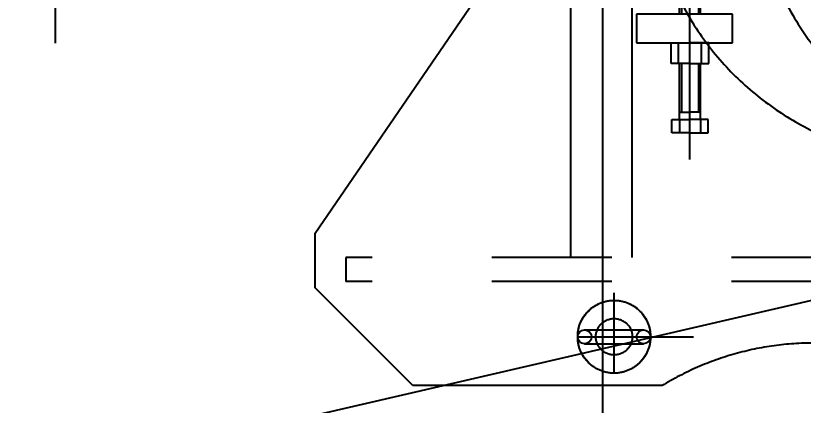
# Model space of a CAD drawing. Header units: millimetres. Extents: x 0 to 21000, y 0 to 14850.
# Drawn here: x 4313 to 5135, y 6589 to 6995 of the extents above; entities that cross this region are included whole.
import ezdxf

# ---------------------------------------------------------------- set-up
doc = ezdxf.new("R2010")
doc.units = ezdxf.units.MM
doc.header["$LTSCALE"] = 500
doc.linetypes.add('G', pattern=[2, 1.25, -0.25, 0.25, -0.25])
doc.linetypes.add('K', pattern=[2.5, 1.25, -0.25, 0.25, -0.25, 0.25, -0.25])
for name, color, linetype in [('01', 7, 'Continuous'), ('02', 1, 'Continuous'), ('05', 4, 'G'), ('07', 6, 'K'), ('08', 1, 'Continuous')]:
    doc.layers.add(name, color=color, linetype=linetype)
doc.styles.get("Standard").update_dxf_attribs({"font": 'isocp', "width": 0.707, "bigfont": 'intecad.shx'})
doc.dimstyles.new('INTE', dxfattribs={"dimscale": 50, "dimtxt": 6, "dimasz": 3, "dimexe": 3, "dimexo": 0, "dimgap": 1, "dimtad": 1, "dimdec": 1, "dimdsep": 46, "dimtxsty": 'Standard', "dimcen": 0, "dimclrd": 1, "dimclre": 1, "dimclrt": 3, "dimaunit": 1, "dimadec": 0, "dimazin": 0, "dimtfac": 1, "dimtdec": 1, "dimtmove": 0, "dimatfit": 0, "dimfxl": 1, "dimarcsym": 0})

# ---------------------------------------------------------------- blocks, each defined once
blk = doc.blocks.new('*D335')
at = {"layer": '08', "color": 1, "lineweight": -2}
for p, q in [((4549.95, 11556.49), (2372.91, 11556.49)), ((2522.91, 4086.49), (2522.91, 11406.49)), ((4353.73, 3936.49), (2372.91, 3936.49))]:
    blk.add_line(p, q, dxfattribs=at)
at = {"layer": '08', "color": 1}
for points in [[(2497.91, 11406.49), (2547.91, 11406.49), (2522.91, 11556.49)], [(2497.91, 4086.49), (2547.91, 4086.49), (2522.91, 3936.49)]]:
    blk.add_solid(points, dxfattribs=at)
at = {"layer": 'Defpoints', "color": 0}
for p in [(2522.91, 11556.49), (4549.95, 11556.49), (4353.73, 3936.49)]:
    blk.add_point(p, dxfattribs=at)
at = {"layer": '08', "color": 3, "insert": (2322.88, 7746.49), "char_height": 300, "attachment_point": 5, "rotation": 90}
blk.add_mtext('7620', dxfattribs=at)
blk = doc.blocks.new('retew')
at = {"layer": '07', "color": 6, "linetype": 'K'}
for p, q in [((69569.33, 3214.62), (69569.33, 687.12)), ((69594.33, 3214.62), (69594.33, 687.12)), ((69652.08, 928.43), (69652.08, 1049.98)), ((69703.08, 1017.12), (69703.08, 757.12)), ((69182.08, 985.62), (69569.33, 985.62)), ((69688.57, 967.12), (69606.23, 967.12)), ((69182.08, 921.62), (69569.33, 921.62)), ((69544.08, 655.12), (69182.08, 902.8)), ((69703.08, 757.12), (69601.08, 655.12)), ((69569.33, 687.12), (69594.33, 687.12)), ((69601.08, 655.12), (69544.08, 655.12))]:
    blk.add_line(p, q, dxfattribs=at)
for radius in [38, 19]:
    blk.add_circle((69652.08, 967.12), radius, dxfattribs=at)
for centre, start, end in [((69163.08, 1417.12), 270, 0), ((69163.08, 1307.93), 276.02244, 0), ((69963.58, 1175.75), 180, 211.33973)]:
    blk.add_arc(centre, 305, start, end, dxfattribs=at)
blk = doc.blocks.new('ewrewr')
at = {"layer": '05', "color": 142, "linetype": 'G'}
blk.add_line((-7069.2, 7289.9), (-7069.2, 5609.42), dxfattribs=at)
blk = doc.blocks.new('*U369')
at = {"layer": '01'}
for p, q in [((-21.5, 0), (-21.5, 19.78)), ((-21.5, 19.78), (0, 19.78)), ((0, 19.78), (0, 0)), ((-21.5, 12), (0, 12)), ((0, -19.78), (0, 0)), ((-21.5, 0), (-21.5, -19.78)), ((-21.5, -12), (0, -12)), ((-21.5, -19.78), (0, -19.78))]:
    blk.add_line(p, q, dxfattribs=at)
at = {"layer": '05'}
blk.add_line((-22.55, 0), (1.05, 0), dxfattribs=at)
blk = doc.blocks.new('ertretrte')
at = {"layer": '01'}
for p, q in [((4716.22, 5073.26), (4686.22, 5073.26)), ((4686.22, 5073.26), (4686.22, 4973.26)), ((4716.22, 4973.26), (4716.22, 5073.26)), ((4810.22, 5047.82), (4796.22, 5047.82)), ((4796.22, 5047.82), (4796.22, 5028.96)), ((4810.22, 5028.96), (4810.22, 5047.82)), ((4686.22, 5039.96), (4546.22, 5039.96)), ((4546.22, 5039.96), (4546.22, 5028.96)), ((4796.22, 5039.96), (4737.72, 5039.96)), ((4788.72, 5039.96), (4788.72, 5028.96)), ((4796.22, 5039.96), (4810.22, 5039.96)), ((4546.22, 5017.96), (4546.22, 5028.96)), ((4788.72, 5017.96), (4788.72, 5028.96)), ((4796.22, 5010.1), (4796.22, 5028.96)), ((4810.22, 5028.96), (4810.22, 5010.1)), ((4686.22, 5017.96), (4546.22, 5017.96)), ((4796.22, 5017.96), (4737.72, 5017.96)), ((4796.22, 5017.96), (4810.22, 5017.96)), ((4810.22, 5010.1), (4796.22, 5010.1)), ((4686.22, 4973.26), (4716.22, 4973.26))]:
    blk.add_line(p, q, dxfattribs=at)
at = {"layer": '02'}
for p, q in [((4546.22, 5037.76), (4686.22, 5037.76)), ((4737.72, 5037.76), (4788.72, 5037.76)), ((4546.22, 5020.16), (4686.22, 5020.16)), ((4737.72, 5020.16), (4788.72, 5020.16))]:
    blk.add_line(p, q, dxfattribs=at)
at = {"layer": '05'}
for p in [(4813.28, 5028.96), (4837.98, 5028.96)]:
    blk.add_line(p, (4542.67, 5028.96), dxfattribs=at)
at = {"layer": '01', "rotation": 180}
blk.add_blockref('*U369', (4716.22, 5028.96), dxfattribs=at)

msp = doc.modelspace()

# ---------------------------------------------------------------- linework, layer by layer
at = {"layer": '01'}
for p, q in [((4907.04, 6667.72), (4968.58, 6667.72)), ((4907.04, 6653.26), (4968.58, 6653.26))]:
    msp.add_line(p, q, dxfattribs=at)
for centre, radius in [((4937.81, 6660.49), 38), ((4907.04, 6660.49), 7.23), ((4968.58, 6660.49), 7.23)]:
    msp.add_circle(centre, radius, dxfattribs=at)
at = {"layer": '02'}
msp.add_line((5230.27, 6718.24), (1947.63, 5959.94), dxfattribs=at)
at = {"layer": '05'}
msp.add_line((4925.81, 9066.59), (4925.81, 6204.86), dxfattribs=at)

# ---------------------------------------------------------------- block references
at = {"layer": '01', "xscale": -1, "rotation": 179.9999999999978}
msp.add_blockref('ewrewr', (11423.86, 14256.61), dxfattribs=at)
at = {"layer": '01', "rotation": 270}
msp.add_blockref('ertretrte', (-11.95, 11683.45), dxfattribs=at)
at = {"layer": '07', "rotation": 270}
msp.add_blockref('retew', (3970.69, 76312.57), dxfattribs=at)

# ---------------------------------------------------------------- dimensions: what is measured, and where the dimension line sits
at = {"layer": '08'}
dim = msp.add_linear_dim(base=(2522.91, 11556.49), p1=(4353.73, 3936.49), p2=(4549.95, 11556.49), angle=270, dimstyle='INTE', dxfattribs=at)
dim.commit()
dim.dimension.update_dxf_attribs({"geometry": '*D335', "text_midpoint": (2322.88, 7746.49)})

doc.saveas('drawing.dxf')
